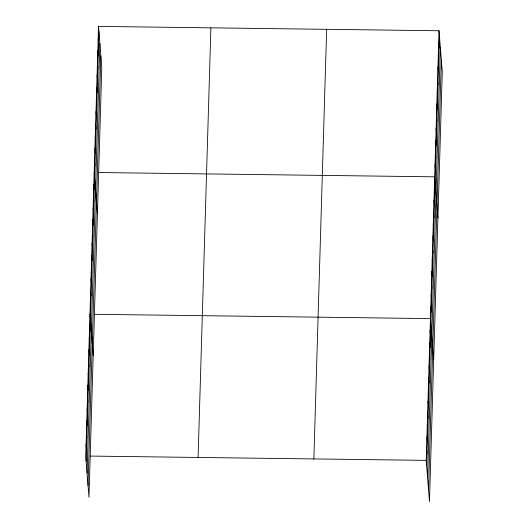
<?xml version="1.0" encoding="UTF-8"?>
<svg xmlns="http://www.w3.org/2000/svg" width="528" height="528" viewBox="0 0 528 528"><rect width="100%" height="100%" fill="white"/><g stroke="black" fill="none" stroke-linecap="round" stroke-linejoin="round"><path stroke-width="0.79" d="M98.531 26.4L85.727 456.007L88.975 497.237L101.779 67.63L98.531 26.4L439.025 30.763L442.273 71.993L429.469 501.6L426.221 460.37L439.025 30.763M86.143 461.281L98.947 31.673M87.08 473.147L99.878 43.54M88.037 485.371L100.841 55.763M198.092 457.453L210.896 27.839M313.863 458.931L326.66 29.324M426.637 465.643L439.441 36.036M427.574 477.51L440.372 47.896M428.531 489.733L441.335 60.126M98.861 172.531L434.676 176.827L437.917 218.057M94.637 314.299L430.445 318.602L433.693 359.825M90.413 456.073L426.221 460.37M438.662 42.933L439.078 48.206M438.299 55.103L438.715 60.377M437.936 67.28L438.352 72.547M437.573 79.451L437.989 84.724M437.21 91.621L437.626 96.895M436.847 103.798L437.263 109.065M436.484 115.969L436.9 121.242M436.121 128.139L436.537 133.412M435.758 140.309L436.174 145.583M435.395 152.486L435.811 157.76M435.032 164.657L435.448 169.93M434.32 188.641L434.735 193.915M433.97 200.455L434.386 205.729M433.613 212.269L434.029 217.543M433.264 224.083L433.679 229.357M432.914 235.904L433.33 241.171M432.557 247.718L432.973 252.985M432.208 259.532L432.623 264.799M431.858 271.346L432.274 276.613M431.501 283.16L431.917 288.427M431.152 294.974L431.567 300.241M430.802 306.788L431.218 312.061M430.096 330.416L430.511 335.689M429.746 342.23L430.162 347.503M429.389 354.044L429.805 359.317M429.04 365.858L429.455 371.131M428.69 377.672L429.106 382.945M428.333 389.486L428.749 394.759M427.984 401.3L428.399 406.573M427.634 413.114L428.043 418.387M427.277 424.928L427.693 430.201M426.928 436.742L427.343 442.015M426.578 448.556L426.987 453.829M98.168 38.57L98.584 43.844M97.805 50.747L98.221 56.014M97.442 62.918L97.858 68.191M97.079 75.088L97.495 80.362M96.716 87.259L97.132 92.532M96.353 99.436L96.769 104.702M95.99 111.606L96.406 116.879M95.627 123.776L96.043 129.05M95.264 135.953L95.68 141.22M94.908 148.124L95.317 153.397M94.545 160.294L94.954 165.568M94.182 172.465L97.423 213.695M93.826 184.279L94.241 189.552M93.476 196.099L93.892 201.366M93.126 207.913L93.535 213.18M92.77 219.727L93.185 224.994M92.42 231.541L92.836 236.808M92.07 243.355L92.479 248.622M91.714 255.169L92.129 260.443M91.364 266.983L91.78 272.257M91.007 278.797L91.423 284.071M90.658 290.611L91.073 295.885M90.308 302.425L90.724 307.699M89.951 314.239L93.199 355.469M89.602 326.053L90.017 331.327M89.252 337.867L89.668 343.141M88.895 349.681L89.311 354.955M88.546 361.495L88.961 366.769M88.196 373.309L88.612 378.583M87.839 385.123L88.255 390.397M87.49 396.937L87.905 402.211M87.14 408.751L87.556 414.025M86.783 420.565L87.199 425.839M86.434 432.379L86.849 437.653M86.084 444.193L86.5 449.467"/></g></svg>
